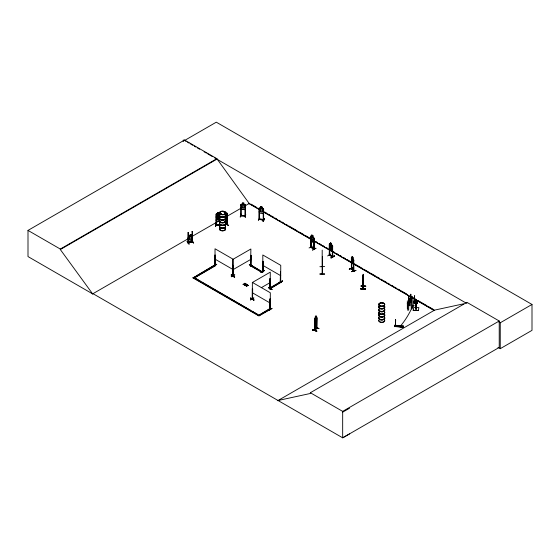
<?xml version="1.0" encoding="UTF-8"?>
<svg xmlns="http://www.w3.org/2000/svg" width="560" height="560" viewBox="0 0 560 560"><rect width="100%" height="100%" fill="white"/><g stroke="black" fill="none" stroke-linecap="round" stroke-linejoin="round"><path stroke-width="0.84" d="M413.938 302.589L413.973 301.126L413.826 303.317M414.057 302.54C414.225 301.07 413.567 304.64 414.078 302.057M319.9 266.714L324.66 266.539M395.493 326.137L395.598 321.524M395.612 325.528L395.57 322.07M413.952 303.331L413.952 302.05M394.912 325.416L394.982 326.123L394.954 325.087M395.43 320.39L395.472 322.931M394.905 325.465L395.402 325.276M363.272 278.509L363.286 280.056L363.209 278.299L363.062 279.251M363.118 275.135L363.013 288.925L363.062 276.878M360.703 288.981C375.529 288.848 350.756 288.484 365.449 289.149M360.717 288.659L365.463 288.827M414.47 302.512L414.379 303.177L414.631 301.077L414.505 303.184L414.169 301.658L413.987 302.442M363.216 277.963L363.111 280.287M414.218 302.155L414.288 301.133L414.19 302.974L414.281 302.442M395.437 322.252L395.584 319.683L395.668 321.083M414.491 296.604L414.638 295.624L414.162 301.798L414.519 297.717M414.526 296.737L414.029 301.791M394.828 326.697L394.877 326.347L403.431 326.935L394.884 326.41M395.031 325.087L395.885 325.22L395.885 325.668L395.024 325.654M403.368 327.25L403.417 326.9L394.842 326.585L394.856 326.004L403.508 326.522L403.55 326.074L402.689 326.018L402.507 326.928M417.088 302.141L417.06 302.253M395.444 320.117L395.535 319.725M361.032 286.097L365.799 286.125L361.053 285.929M363.223 288.666L363.286 274.925L363.013 277.788M363.489 275.863L363.454 286.496L363.51 286.062M363.013 281.176L363.048 282.17L363.286 280.042M363.013 288.897L363.328 286.188L363.202 288.547M414.001 301.483L414.057 302.12L413.987 301.532M403.508 326.515L395.01 325.612L394.849 326.585M316.022 317.345L315.994 315.987L315.301 316.792L315.301 318.066C313.74 319.571 314.174 326.802 316.526 321.86L316.694 316.911L316.708 328.307C317.73 325.962 314.118 331.604 314.888 330.204M241.304 204.337L240.793 204.687L240.807 215.852L245.462 215.985L240.744 215.712M242.347 204.316L241.283 204.288L244.895 204.491L245.455 204.939L245.448 208.397L244.916 209.636L241.262 209.433L240.786 208.138M241.206 205.387L240.765 205.457L241.206 205.387L241.136 215.873L241.192 215.467M241.262 209.433L244.916 209.636M240.947 214.186L240.233 217.126L240.919 214.193M243.901 203.133L242.34 203.077L242.389 204.393L241.612 204.778L241.612 207.158L242.389 208.215L243.838 208.299L244.615 207.326L244.615 204.946L243.838 204.477L243.901 203.133L242.347 203.042L242.396 204.365M243.894 204.435L245.455 204.939L245.42 216.097M244.986 205.597L245.413 205.625L244.986 205.597L244.937 216.069L245.042 215.558L245.385 216.09M244.937 216.069L245.371 215.964M245.448 215.705L241.241 215.579L245.371 215.586M245.231 217.399L245.693 214.452L245.259 217.203M192.472 241.752L188.097 242.809L188.139 232.456L188.594 232.442L188.139 232.456M188.202 232.54L188.153 242.914C187.705 241.234 197.519 241.36 188.153 242.536M192.458 241.5L191.982 241.871L192.423 241.388M413.203 310.303L413.721 307.342L418.852 307.587L418.327 310.604L413.203 310.303L418.327 310.604M415.023 301.175L414.918 301.784L415.639 301.826L415.751 301.217L415.023 301.175L414.834 302.967C421.351 304.5 411.306 302.631 416.101 302.771L416.976 303.45L417.305 301.595L414.862 300.132L417.305 301.861L416.976 303.723L416.283 302.743L415.632 302.701L414.862 300.132L414.834 302.967L414.834 300.321L417.305 301.595L415.786 301.924M415.751 302.134L415.639 302.743L415.751 301.217M416.206 301.245L416.101 302.771L416.206 301.245L416.934 301.287L416.822 302.813L416.934 301.287M312.592 329.672L316.855 331.114L312.487 329.987M316.736 331.24L312.578 329.847L316.855 331.114M395.871 325.647L395.71 326.578L395.724 326.06L394.842 326.074M399.602 325.822C399.301 328.244 399.28 324.772 400.47 325.969M400.47 325.878L400.295 326.788M402.108 326.074L401.24 325.927L401.065 326.837M402.108 325.983L401.933 326.893M394.842 326.522L403.41 327.054L403.55 326.074M220.682 214.011L220.969 213.689L221.27 214.137M221.249 213.787L220.738 214.235M224.028 212.086L224.511 212.163L224.217 211.946M224.469 211.981L224.056 212.079L224.42 212.219M379.652 306.082A2.968 1.715 0 0 1 380.268 305.816L379.778 305.438M379.855 305.529L380.625 305.641M380.548 305.655L380.506 305.382M383.376 303.492L383.747 303.695M395.57 319.718L395.43 320.509M216.139 216.58L216.643 216.132L219.961 216.874M216.139 219.996L216.615 221.305L219.527 221.508M219.233 215.103L217.686 214.977L219.177 215.138M353.689 263.249L353.409 264.299L353.689 259.854L351.659 257.306L351.4 257.565M219.961 214.382L219.191 213.892L219.247 212.548L217.7 212.443L217.749 213.766L216.153 214.039L216.174 225.169L216.16 214.683M216.559 214.816L216.139 214.781M216.153 217.455L216.629 218.764L219.541 218.988M216.426 223.531L215.705 226.387M216.426 223.671L215.481 226.422L216.195 223.706M216.181 225.155L219.562 225.344M216.181 224.777L216.622 224.693L216.608 225.183L216.587 214.718M216.636 224.707L219.534 225.169M231.245 274.911C239.141 278.397 231.266 276.969 231.273 274.876M253.904 299.929C247.884 295.68 250.964 299.74 253.932 299.894M349.265 269.129L353.521 267.869L349.251 269.143M225.057 218.491L226.751 218.085L227.171 216.664M226.751 218.085L227.241 216.685M225.813 213.185L227.241 213.262L227.241 220.71L226.8 222.103L225.106 222.502M192.556 239.547L192.031 240.898L188.671 241.738L188.251 240.604M192.542 239.519L192.066 240.933L188.692 241.766M310.751 239.568L311.052 241.052L313.684 242.529L314.027 241.451M313.684 242.529L314.062 241.479M332.612 249.207L332.227 250.306L332.255 245.14L329.616 243.691L329.301 255.115L329.728 255.164M244.545 285.292L244.888 284.235L246.323 284.263L244.888 284.445L244.272 285.131L244.937 283.248L245.21 283.619L244.937 283.248M246.729 286.552L246.456 286.181L246.729 286.552L247.394 284.662L246.736 285.733L245.329 285.523L246.785 285.341M246.456 286.391L247.121 284.508M189.056 243.915C187.439 243.614 185.668 238.385 189.028 243.929M244.272 285.131L244.601 284.081L243.145 284.263L244.552 284.473M245.21 283.402L244.937 284.27L246.323 284.263M247.121 285.313L248.507 285.523L247.072 285.705L247.394 284.662M316.043 316.001L315.322 316.813L314.972 318.913L315.035 330.309L314.888 329.826M399.595 326.207L400.274 326.375M263.634 212.534L263.109 213.731L259.616 213.08L259.175 211.701L259.637 213.052M322.413 266.784L322.378 266.511M322.196 250.117L322.161 274.106L322.406 273.609M322.413 274.085L322.364 256.41M315.014 329.924L316.939 328.076M316.897 327.74L316.54 327.915M213.22 266.371C223.552 260.239 207.529 269.507 214.865 265.475M216.566 264.418L215.523 265.097M261.016 272.58L264.362 270.627M250.579 299.985L253.918 297.885L250.6 299.838M327.621 255.941L330.967 253.988M226.73 224.126L227.15 223.909M227.15 224.287L226.695 224.378L226.709 214.039L227.171 214.025L226.779 214.13M227.241 213.262L227.213 224.378M363.209 288.876L363.167 274.26L363.216 275.583M214.9 265.538L215.019 255.073L215.243 265.692L214.984 265.034M263.116 261.457L263.151 271.838L262.815 261.282L262.668 271.726L263.123 271.425M263.151 271.838L262.78 271.621M252.399 299.159L252.399 298.781M252.651 299.201L252.364 288.701M280.301 281.876L280.791 281.645L280.301 281.876L280.455 271.467L280.574 282.072M269.969 308.847L270.228 309.505L270.004 298.886L270.074 309.246M329.644 254.891L329.266 254.674L329.539 255.248M329.301 255.115L332.654 256.984L332.647 245.812M329.763 254.807L329.385 254.604M312.921 236.985L314.062 238.056L314.062 249.193L310.688 247.268L310.751 236.145L311.85 236.327M310.744 247.303L311.192 247.38L311.15 240.471M188.643 242.417L188.629 242.816L188.629 242.445M259.819 218.008L258.335 220.626M259.672 207.963L259.175 208.285L259.182 219.45L259.567 219.513L259.609 209.034L259.147 209.048L259.609 209.034M262.101 207.137L262.08 208.439L262.822 209.006L262.822 211.386L262.08 212.268L260.694 212.009L259.952 210.847L259.952 208.467L260.659 208.103M262.15 208.383L262.15 207.109L260.645 206.857L260.694 208.187M259.161 208.313L259.651 207.914L263.109 208.558L263.634 209.104L263.627 220.248L263.186 219.793M263.228 209.713L263.634 209.783L263.228 209.713L263.207 220.199M263.62 209.139L263.095 208.586M259.105 219.401L259.224 208.306M259.105 219.037C270.074 222.131 259.154 217.49 259.497 219.506M259.56 219.485L259.203 219.317M263.13 220.171L263.683 220.157L259.189 219.436M263.214 220.185L263.2 219.674M263.179 221.543L264.425 218.869M233.387 275.534L233.051 276.101L232.96 259.133L215.019 248.773L215.068 265.44M252.252 298.788L252.665 298.69M269.822 288.554L270.193 288.337M270.193 288.715L269.822 288.932L270.158 278.369L269.934 288.995L270.158 288.351M225.771 217.063L226.478 215.859L226.478 213.479L225.771 213.241L225.813 211.911M225.813 221.081L226.527 219.877L226.527 217.497L225.813 217.252L225.771 213.661M227.269 217.252C225.05 216.804 227.073 216.734 225.435 218.736C227.43 221.032 224.826 219.856 225.771 217.679M353.472 270.788L353.619 260.386L353.85 270.984L351.372 268.289L351.771 268.436M351.372 268.289L353.633 270.613C354.256 272.125 350.266 267.89 351.771 268.814M221.081 214.2L220.969 213.773L220.64 214.193M380.422 305.529L380.016 305.606M380.59 305.592L380.177 305.739M225.841 220.535L225.841 221.816L225.771 220.479L227.262 219.709M189.686 236.376L188.23 237.16L192.052 235.795L192.556 236.124L219.002 220.927M219.961 219.254L219.191 220.206L217.742 220.087L216.972 219.009L216.972 216.629L217.742 216.265M219.961 216.762L219.191 217.714L217.749 217.588L216.979 216.503L216.979 214.123L217.749 213.766M316.715 316.967L316.043 317.275M316.519 316.729L314.601 319.326M314.867 319.872L314.825 330.519L316.897 328.09L316.897 317.723L316.54 328.293M314.839 323.743L316.526 321.86M312.48 330.022L312.599 329.672M314.846 330.113L316.687 327.957M314.72 327.208L319.095 328.517L314.741 327.369M353.612 270.998L353.451 270.389L353.836 270.571M232.904 275.646L232.498 275.681L232.54 265.321L232.96 265.433L232.54 265.321M232.897 276.003L232.939 259.35L250.88 248.99L250.579 265.825M250.544 265.44L251.041 265.328L250.544 265.839M250.985 265.363L262.269 271.866L251.055 265.069L250.404 265.769L261.618 272.244L262.269 271.866M250.985 265.741L250.88 255.283L250.663 265.909L251.034 265.727M252.364 298.683L252.588 299.054M270.256 288.449L270.025 288.589M270.256 288.827L270.277 272.146L252.329 282.506M240.786 204.715L241.283 204.26M225.771 220.479L226.478 219.87L226.478 217.49L225.771 216.657M216.209 214.06L216.678 213.64L219.191 213.892M314.846 330.491L314.818 320.131M329.301 243.922L329.672 243.719M226.744 224L225.043 224.672M187.131 241.591L189.056 244.132M399.742 326.396L400.232 326.354M331.534 244.727L331.534 243.453L331.457 249.872M329.301 247.345L329.644 248.801M215.327 255.241L214.9 255.136M233.24 265.468L233.359 275.94L233.359 265.538M250.698 265.888L250.999 255.353M250.376 265.314L249.473 264.586M232.659 275.24L232.995 275.436L232.624 275.219M231.266 276.605C234.64 275.485 237.377 272.748 231.266 276.822M261.051 272.629L264.39 270.459L261.051 272.419M280.336 281.932L280.455 271.467M252.385 298.683L252.714 298.858L252.252 299.131L252.329 288.799M269.822 288.932L270.158 278.369M252.588 299.32L252.672 288.876M329.609 244.888L329.301 244.713L329.644 255.269M332.416 256.319L332.549 256.963L332.43 246.358L332.766 256.914L329.385 254.982M332.731 246.533L332.311 246.428M268.555 287.777L272.125 289.604L268.744 287.672M280.644 281.694L280.308 281.533M279.062 282.814L282.422 280.875L279.083 282.849M282.429 281.036L279.09 283.017L282.597 281.176M332.276 256.501C335.041 256.9 324.73 252.875 332.395 256.431M332.395 256.697L332.43 246.358M331.037 257.712L334.404 255.773L331.086 257.929M331.065 257.887L334.565 256.053L331.037 257.929M271.985 308.315L268.8 310.534M268.646 310.436L272.006 308.497M93.044 293.699L92.68 293.916L28 256.571L28 230.405L184.548 140.021L216.867 158.676L249.186 203.504L259.756 209.608M184.548 140.021L184.548 140.504L216.293 122.178L532 304.451L532 330.351L500.255 348.677L497.987 347.361M28 230.405L60.319 249.06L216.867 158.676M349.524 433.916L342.671 437.822L93.002 293.678L92.631 293.888L60.319 249.543L216.867 159.159M92.631 293.888L188.069 238.791M227.304 216.139L240.884 208.292M244.657 206.115L249.55 203.294M259.042 315.168L269.514 309.12L270.165 309.498L258.951 315.973L193.025 277.914L214.844 264.992L215.502 265.699L193.683 278.292L215.502 265.37M193.025 277.914L195.286 276.612M196.791 275.744L214.844 264.992M232.939 269.71L250.88 259.35M311.815 235.074L311.304 238.903L311.85 240.24L312.886 240.835L313.439 240.135L313.439 237.755L312.886 237.013L312.956 235.69L311.815 235.074L312.956 235.69M311.066 235.914L313.656 237.412M311.031 237.083L310.73 236.908L311.066 247.464L310.842 246.799M313.74 249.025L313.838 238.567L314.139 249.067M314.139 238.742L313.719 238.637M250.404 265.447L261.618 271.922L262.269 271.544M310.898 246.834L310.961 247.065M312.438 246.246L309.071 247.975M314.146 248.717L311.066 247.198L313.887 248.563M313.719 248.997L313.838 242.025M315.847 248.185L312.438 250.131L315.987 248.297M261.303 287.686L270.277 282.506M269.472 288.134L280.686 281.652L281.344 282.03L270.13 288.834L269.472 288.134L270.13 288.505L281.344 282.03M269.472 288.456L272.461 286.727M273.959 285.866L279.944 282.408M193.025 277.592L258.951 315.651L270.172 309.113L269.514 308.798L258.3 315.595M277.676 400.722L434.595 310.121L463.505 303.835M278.04 400.505L310.359 393.477L310.359 392.728L466.907 302.344L499.226 320.999L499.226 347.438L342.671 437.822L342.671 411.383L499.226 320.999M466.907 303.093L466.543 303.31L214.613 157.857M498.757 321.909L500.255 322.777L532 304.451M342.671 412.139L349.524 408.233M216.545 224.805L219.562 225.078M415.632 308.966L416.283 309.001L415.632 308.966L415.632 302.701L414.862 302.778L416.976 303.45M188.629 242.816L188.531 232.358M252.35 299.159L252.364 282.401L270.312 292.761L270.347 309.442L269.969 309.225M259.252 218.939L259.609 219.016M400.092 326.487L400.155 326.067M352.163 263.025L352.184 256.564L352.947 257.348L352.877 263.753M351.372 257.523L351.372 268.646M352.947 257.348L352.135 256.578M352.947 258.622L353.262 261.856L352.877 262.479L351.778 260.337L352.184 256.564M353.675 259.875L353.682 271.005M351.624 262.43L353.451 264.285L351.61 262.451L351.414 260.925M351.554 258.251L351.645 268.898M353.829 260.603L353.472 260.428M349.384 269.066L353.535 267.722M351.701 271.46L355.985 270.473L351.736 271.684M351.715 271.642L355.887 270.347L351.701 271.677M225.127 215.593L226.821 215.138L227.213 216.314L226.821 215.138M224.679 212.464L225.533 212.24L225.533 212.667M225.75 213.213L226.716 212.919M224.98 224.588L226.667 224.147M226.835 224.112L227.143 224.049M224.98 224.854L227.101 224.301L227.101 213.941M225.043 224.938L227.171 224.385M228.403 225.519L226.198 222.866L228.193 225.519M225.792 217.224L226.765 217.007M192.15 241.948L192.031 231.497L192.423 231.406L192.465 241.892L188.258 242.907M192.493 231.49L192.031 231.497M191.121 236.026L192.052 235.795M219.793 219.87L218.463 218.526L217.126 219.653L218.134 218.218L217.168 216.678L218.435 217.952L219.751 216.895L218.771 218.281L219.807 219.828M330.414 244.181L329.861 244.293L329.861 246.673L330.414 248.01L331.457 248.598L332.017 247.891L332.017 245.511L331.457 244.769M232.883 275.877L232.729 275.24M310.814 247.184L314.146 249.095M192.36 241.745L192.423 231.406M246.323 284.046L244.937 284.053L244.888 284.445M243.145 284.263L244.552 284.256L243.145 284.48M245.329 285.523L248.507 285.523M245.329 285.74L246.785 285.551M247.072 285.495L248.507 285.306M249.312 264.642L252.042 266.182M268.59 287.728L271.971 289.66M215.208 265.293L215.187 265.671M262.983 271.509L262.717 271.362M310.849 247.205L310.786 236.187M413.49 305.788C415.17 305.522 412.636 304.003 412.979 305.515A89.607 61.95 86.4 0 1 400.169 326.389M319.9 273.931L324.66 274.183M319.9 274.113L324.66 273.889M410.816 296.828L412.181 296.807M410.816 296.905L411.194 296.933L410.711 296.996M412.181 297.486L411.194 297.486L411.194 296.541L412.181 296.541L412.153 308.903M409.22 298.627L410.144 298.627L410.144 305.767M408.807 298.872L410.179 298.851M408.709 299.04L409.185 299.054M409.185 299.257L410.179 299.257M409.185 299.523L410.179 299.523L410.179 298.585L409.185 298.585L409.22 305.767M407.351 300.832L407.351 308.763M408.723 303.121L407.736 303.121L407.771 310.303M407.771 303.17L408.695 303.17M407.351 303.485L408.723 303.394M407.253 303.583L407.736 303.52M407.736 304.066L408.723 304.066M408.709 304.22L408.807 296.296L408.695 310.303M216.216 224.644L216.587 224.707M361.039 286.027L365.785 286.216M360.703 288.953L365.449 289.135M241.192 215.362L240.716 215.817L241.241 215.74M240.807 215.46L241.206 215.488L240.723 215.453M416.101 301.854L416.822 301.896M416.206 302.162L417.193 302.218M414.918 302.701L417.088 302.827M263.522 220.255L263.585 209.118M394.975 325.787L403.543 326.326M403.529 326.403L395.01 325.612M216.657 216.209L217.735 216.293M219.506 221.466L216.664 221.235L216.202 219.961M217.749 212.492L219.191 212.618M216.678 218.694L219.52 218.946M216.146 225.148L219.534 225.442M228.172 225.365L226.198 222.866M193.473 243.019L191.604 240.471M260.694 206.906L262.08 207.165M264.635 218.939L264.39 218.68L262.927 221.508M414.043 301.651L414.512 301.721M232.708 275.625L232.659 265.258M252.504 299.292L252.511 292.712M331.534 243.453L330.379 242.844L330.414 249.284M330.414 242.907L331.457 243.495M330.414 244.608L331.457 245.196M330.414 246.988L331.457 247.576M329.609 248.829L332.262 250.285M252.693 266.413L249.284 264.691M252.126 266.315L251.034 265.692L251.055 265.069M184.548 140.504L186.053 141.372M187.558 142.24L189.063 143.108M190.561 143.976L192.815 145.278M194.32 146.146L195.825 147.014M197.33 147.882L199.584 149.184M204.092 151.788L206.346 153.09M207.851 153.958L212.359 156.555M251.062 204.162L256.347 207.214M257.859 208.089L259.371 208.957M264.656 212.009L266.924 213.318M268.436 214.193L269.941 215.068M271.453 215.936L273.721 217.245M275.233 218.12L276.738 218.988M279.006 220.297L280.518 221.172M282.03 222.04L283.535 222.915M285.803 224.224L287.315 225.092M288.827 225.967L297.136 230.762M299.397 232.071L303.933 234.689M305.438 235.557L310.73 238.609M316.015 241.661L317.527 242.536M319.039 243.411L321.3 244.713M322.812 245.588L324.324 246.463M326.585 247.765L328.097 248.64M330.365 249.949L331.877 250.824M333.389 251.692L334.894 252.567M336.406 253.435L338.674 254.744M340.186 255.619L341.691 256.487M343.959 257.796L345.471 258.671M346.983 259.539L352.268 262.591M354.536 263.9L362.089 268.261M363.594 269.136L368.886 272.188M370.391 273.056L375.683 276.115M377.188 276.983L379.456 278.292M380.968 279.167L382.48 280.035M383.992 280.91L386.253 282.219M387.765 283.087L389.277 283.962M391.538 285.271L393.05 286.139M394.562 287.014L396.074 287.882M398.342 289.191L399.847 290.066M401.359 290.934L406.644 293.993M412.692 297.479L416.465 299.656M417.977 300.531L427.042 305.76M428.547 306.635L433.839 309.687M263.536 211.792L311.115 239.26M314.139 241.003L434.224 310.338M248.689 203.434L259.301 209.559M263.844 212.184L310.828 239.309M313.859 241.059L351.743 262.934M354.018 264.243L410.088 296.618M411.6 297.493L434.336 310.618M311.115 241.003L313.656 242.466M262.815 265.342L280.756 275.702M280.686 281.981L281.344 282.359M215.019 259.133L232.96 269.493M252.364 292.761L270.312 303.128M200.347 281.386L194.334 277.592L258.951 315.217M201.852 282.254L250.684 310.45M252.189 311.318L257.446 314.349M310.359 392.728L342.671 411.383M226.744 216.979L227.241 217.315M192.01 235.816L192.556 236.124M351.554 268.863L351.554 260.841M329.301 255.087L329.336 243.964M352.163 258.349L352.877 259.084M352.163 260.729L352.877 261.457M225.862 215.922L225.862 217.196M314.664 330.442L314.629 319.319M191.8 240.45L193.676 242.998L191.576 240.317M314.972 321.293L315.322 321.909L316.323 319.732L315.994 315.987M314.629 322.714L314.888 323.757M329.336 247.359L329.672 248.78M363.013 279.706L363.062 280.273M362.964 281.176L362.992 282.17M500.255 322.777L500.255 348.677M416.283 303.527L416.283 309.001M415.926 302.911L415.926 309.176M411.229 296.59L411.229 308.903M351.764 261.058L351.792 268.856M329.721 244.818L329.756 255.199M313.985 238.07L313.985 241.472M313.971 248.787L313.957 249.172M280.679 282.086L280.756 265.342L262.815 254.982L262.864 271.649M270.004 298.886L270.004 309.246M260.708 206.878L260.708 208.152M226.709 214.039L226.709 215.768M226.709 220.948L226.73 224.504M225.582 216.251L225.582 216.678M225.533 221.179L225.533 221.606M191.051 234.78L191.051 236.054M188.279 237.16L188.293 240.583M183.281 139.923L183.281 141.638M60.319 249.06L60.319 249.543M384.314 311.535A2.961 1.708 0 0 1 382.137 314.083A2.961 1.708 0 0 1 378.889 311.948M384.356 306.264A3.01 1.736 0 0 1 382.144 308.854A3.01 1.736 0 0 1 378.847 306.684M379.624 305.9A3.01 1.736 0 0 1 380.247 305.627M384.321 306.439A2.968 1.715 0 0 1 382.137 308.994A2.968 1.715 0 0 1 378.882 306.852M384.356 306.117A3.01 1.736 0 0 1 382.144 308.707A3.01 1.736 0 0 1 378.847 306.537M379.624 305.753A3.01 1.736 0 0 1 380.247 305.48M384.314 305.963A2.961 1.708 0 0 1 382.137 308.511A2.961 1.708 0 0 1 378.889 306.376M379.183 305.963A2.961 1.708 0 0 1 380.268 305.34M384.314 309.302A2.961 1.708 0 0 1 382.137 311.85A2.961 1.708 0 0 1 378.889 309.715M384.356 309.12A3.01 1.736 0 0 1 382.144 311.71A3.01 1.736 0 0 1 378.847 309.54M384.356 308.973A3.01 1.736 0 0 1 382.144 311.563A3.01 1.736 0 0 1 378.847 309.393M384.314 308.819A2.961 1.708 0 0 1 382.137 311.374A2.961 1.708 0 0 1 378.889 309.232M384.307 311.962A2.947 1.701 0 0 1 382.137 314.503A2.947 1.701 0 0 1 378.903 312.368M384.314 319.683A2.961 1.708 0 0 1 382.137 322.231A2.961 1.708 0 0 1 378.889 320.096M384.321 314.587A2.968 1.715 0 0 1 382.137 317.142A2.968 1.715 0 0 1 378.882 315M384.314 314.111A2.961 1.708 0 0 1 382.137 316.659A2.961 1.708 0 0 1 378.889 314.524M384.314 317.45A2.961 1.708 0 0 1 382.137 319.998A2.961 1.708 0 0 1 378.889 317.863M384.356 317.268A3.01 1.736 0 0 1 382.144 319.858A3.01 1.736 0 0 1 378.847 317.688M384.356 317.121A3.01 1.736 0 0 1 382.144 319.711A3.01 1.736 0 0 1 378.847 317.541M384.314 316.967A2.961 1.708 0 0 1 382.137 319.522A2.961 1.708 0 0 1 378.889 317.38M384.356 314.412A3.01 1.736 0 0 1 382.144 317.002A3.01 1.736 0 0 1 378.847 314.832M384.356 314.265A3.01 1.736 0 0 1 382.144 316.855A3.01 1.736 0 0 1 378.847 314.685M384.328 319.837A2.975 1.715 0 0 1 382.137 322.399A2.975 1.715 0 0 1 378.882 320.257M225.449 217.973A3.01 1.736 0 0 1 222.145 220.143A3.01 1.736 0 0 1 219.933 217.553M225.386 220.381A2.947 1.701 0 0 1 222.537 222.523A2.947 1.701 0 0 1 219.688 220.381M225.449 215.117A3.01 1.736 0 0 1 222.145 217.287A3.01 1.736 0 0 1 219.933 214.697M225.449 217.826A3.01 1.736 0 0 1 222.145 219.996A3.01 1.736 0 0 1 219.933 217.406M225.449 214.97A3.01 1.736 0 0 1 222.145 217.14A3.01 1.736 0 0 1 219.933 214.55M225.4 215.285A2.961 1.708 0 0 1 222.537 217.441A2.961 1.708 0 0 1 219.681 215.285M225.4 214.809A2.961 1.708 0 0 1 222.537 216.958A2.961 1.708 0 0 1 219.681 214.809M225.407 218.148A2.968 1.715 0 0 1 222.537 220.304A2.968 1.715 0 0 1 219.674 218.148M225.4 217.665A2.961 1.708 0 0 1 222.537 219.821A2.961 1.708 0 0 1 219.681 217.665M225.449 226.121A3.01 1.736 0 0 1 222.145 228.291A3.01 1.736 0 0 1 219.933 225.701M225.393 220.808A2.954 1.708 0 0 1 222.537 222.957A2.954 1.708 0 0 1 219.688 220.808M219.688 228.529A2.947 1.701 0 0 0 222.537 230.671A2.947 1.701 0 0 0 225.386 228.529A2.975 1.715 0 0 1 222.537 230.748A2.975 1.715 0 0 1 219.667 228.585M225.449 223.265A3.01 1.736 0 0 1 222.145 225.435A3.01 1.736 0 0 1 219.933 222.845M225.449 225.974A3.01 1.736 0 0 1 222.145 228.144A3.01 1.736 0 0 1 219.933 225.554M225.449 223.118A3.01 1.736 0 0 1 222.145 225.288A3.01 1.736 0 0 1 219.933 222.698M225.4 223.433A2.961 1.708 0 0 1 222.537 225.589A2.961 1.708 0 0 1 219.681 223.433M225.4 222.957A2.961 1.708 0 0 1 222.537 225.106A2.961 1.708 0 0 1 219.681 222.957M225.407 226.296A2.968 1.715 0 0 1 222.537 228.452A2.968 1.715 0 0 1 219.674 226.296M225.4 225.813A2.961 1.708 0 0 1 222.537 227.969A2.961 1.708 0 0 1 219.681 225.813M225.4 228.697A2.961 1.708 0 0 1 222.537 230.846A2.961 1.708 0 0 1 219.681 228.697M412.818 305.753C414.043 307.72 414.001 303.856 412.818 305.753M231.245 275.051L234.626 277.004L231.245 275.051M250.516 298.137L253.932 300.111L250.516 298.137M191.793 238.707L191.072 239.904L189.735 240.233L189.014 239.386L189.014 237.013L189.735 236.411L189.665 235.074L191.121 234.752L191.072 236.082L191.793 236.327L191.793 238.707M315.854 316.407L315.441 317.31L315.854 316.407M315.973 317.758L315.322 318.507L315.322 320.887L315.973 320.138L315.973 317.758M190.834 235.074L189.973 235.711L190.834 235.074M191.072 236.502L189.735 236.831L189.735 239.211L191.072 238.882L191.072 236.502M410.816 294.252L410.711 302.176L410.816 294.252M243.579 203.399L242.648 203.35L242.648 203.77L243.579 203.826L243.579 203.399M243.838 204.897L242.389 204.82L242.389 207.2L243.838 207.277L243.838 204.897M218.932 215.299L218.001 215.222L218.001 215.649L218.932 215.726L218.932 215.299M219.191 216.811L217.742 216.692L217.742 219.072L219.191 219.191L219.191 216.811M218.932 212.807L218.008 212.723L218.008 213.15L218.932 213.234L218.932 212.807M219.191 214.319L217.749 214.193L217.749 216.566L219.191 216.699L219.191 214.319M261.835 207.333L260.946 207.165L260.946 207.592L261.835 207.76L261.835 207.333M262.08 208.866L260.694 208.607L260.694 210.987L262.08 211.246L262.08 208.866M331.275 243.607L330.603 243.229L331.275 244.027L331.275 243.607M312.697 235.844L312.039 235.459L312.697 236.264L312.697 235.844M312.886 237.433L311.85 236.838L311.85 239.218L312.886 239.813L312.886 237.433M352.751 257.46L352.289 256.991L352.751 257.887L352.751 257.46M380.268 305.9A2.961 1.708 0 0 0 384.713 304.416A2.961 1.708 0 0 0 380.268 302.939A2.961 1.708 0 0 0 380.268 305.9M380.275 306.138A2.947 1.701 0 0 0 384.699 304.661A2.947 1.701 0 0 0 380.275 303.191A2.947 1.701 0 0 0 380.275 306.138M380.261 305.998A2.975 1.715 0 0 0 384.727 304.514A2.975 1.715 0 0 0 380.261 303.023A2.975 1.715 0 0 0 380.261 305.998M382.137 314.244A2.961 1.708 0 0 0 384.314 311.689A2.961 1.708 0 0 1 382.137 314.251A2.961 1.708 0 0 1 378.889 312.116A2.961 1.708 0 0 0 382.137 314.244M221.06 214.333A2.961 1.708 0 0 0 225.505 212.849A2.961 1.708 0 0 0 221.06 211.372A2.961 1.708 0 0 0 221.06 214.333M221.06 214.578A2.954 1.708 0 0 0 225.498 213.101A2.954 1.708 0 0 0 221.06 211.624A2.954 1.708 0 0 0 221.06 214.578M220.437 214.165A2.975 1.715 0 0 0 225.414 213.395A2.975 1.715 0 0 0 221.774 211.295A2.975 1.715 0 0 0 220.437 214.165M222.537 222.698A2.961 1.708 0 0 0 225.4 220.549A2.961 1.708 0 0 1 222.537 222.705A2.961 1.708 0 0 1 219.681 220.556A2.961 1.708 0 0 0 222.537 222.698"/></g></svg>
